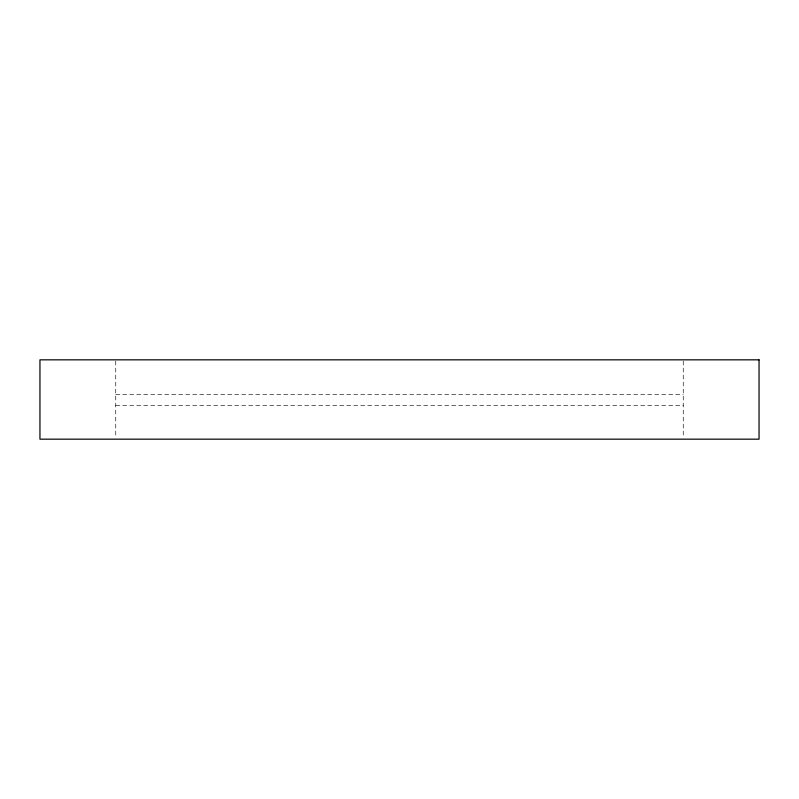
<?xml version="1.0" encoding="UTF-8"?>
<svg xmlns="http://www.w3.org/2000/svg" width="799" height="799" viewBox="0 0 799 799"><rect width="100%" height="100%" fill="white"/><g stroke="black" fill="none" stroke-linecap="round" stroke-linejoin="round"><path stroke-width="0.6" stroke-dasharray="4 3" d="M115.745 394.606L683.255 394.606M115.745 405.403L683.255 405.403M683.255 361.078L683.255 437.922M115.745 361.078L115.745 437.922"/><path stroke-width="1.2" d="M759.05 359.83L39.95 359.83L39.95 439.17L759.05 439.17L759.05 359.83"/></g></svg>
